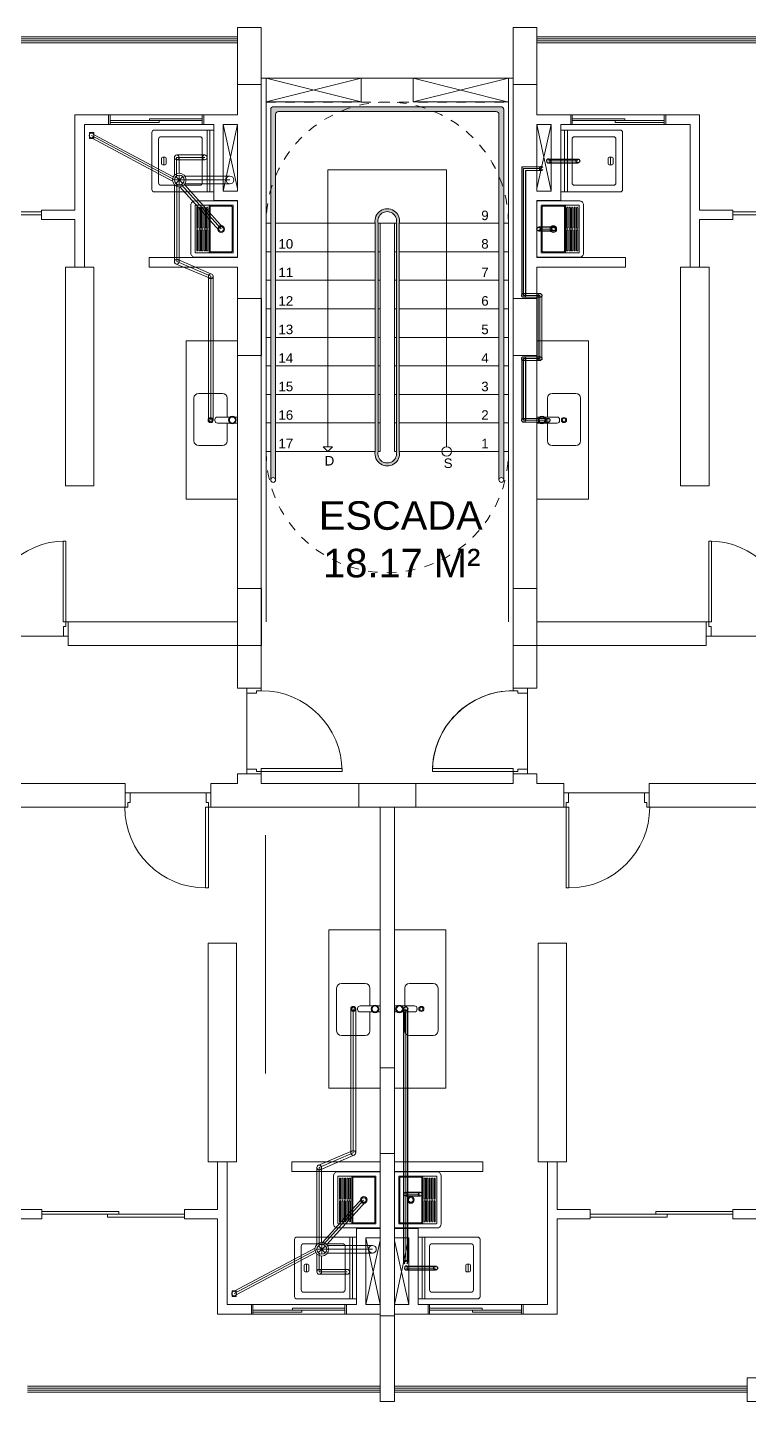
# Model space of a CAD drawing. Header units: millimetres. Extents: x 2878 to 6301, y 540 to 1980.
# Drawn here: x 2926.78 to 2934.37, y 801.2 to 815.65 of the extents above; entities that cross this region are included whole.
import ezdxf

# ---------------------------------------------------------------- set-up
doc = ezdxf.new("R2010")
doc.units = ezdxf.units.MM
doc.header["$LTSCALE"] = 4
doc.linetypes.add('ACAD_ISO04W100', pattern=[30, 24, -3, 0, -3])
doc.linetypes.add('HIDDEN', pattern=[0.375, 0.25, -0.125])
for name, color, linetype, lineweight in [('ALVENARIA', 4, 'Continuous', 20), ('ALVENARIA EM VISTA', 1, 'Continuous', 5), ('COTAS', 35, 'Continuous', 5), ('fino', 2, 'Continuous', 9), ('grosso', 1, 'Continuous', 25), ('JANELA', 2, 'Continuous', 20), ('PILAR', 1, 'Continuous', 5), ('PORTA', 2, 'Continuous', 20), ('SOLEIRA', 1, 'Continuous', 5)]:
    doc.layers.add(name, color=color, linetype=linetype, lineweight=lineweight)
doc.styles.get("Standard").update_dxf_attribs({"font": 'arial.ttf'})

# ---------------------------------------------------------------- blocks, each defined once
blk = doc.blocks.new('P90D')
for points in [[(-0.025, 0.15), (-0.025, 1), (-0.055, 1), (-0.055, 0.15)], [(-0.9, 0.15), (-0.875, 0.15), (-0.875, 0.1), (-0.85, 0.1), (-0.85, 0), (-0.9, 0)], [(0, 0.15), (-0.025, 0.15), (-0.025, 0.1), (-0.05, 0.1), (-0.05, 0), (0, 0)]]:
    blk.add_lwpolyline(points, close=True)
blk = doc.blocks.new('PILAR')
at = {"layer": 'PILAR', "ltscale": 0.01}
blk.add_lwpolyline([(-0.15, 0), (0.1, 0), (0.1, -0.6), (-0.15, -0.6)], close=True, dxfattribs=at)
blk = doc.blocks.new('máquina_lavar_roupa')
at = {"layer": 'fino'}
for p, q in [((-0.07, 0.65), (-0.07, 0)), ((-0.04, 0.65), (-0.04, 0)), ((-0.55, 0.295), (-0.55, 0.355)), ((-0.54, 0.365), (-0.51, 0.365)), ((-0.5, 0.295), (-0.5, 0.355)), ((-0.54, 0.285), (-0.51, 0.285))]:
    blk.add_line(p, q, dxfattribs=at)
for points in [[(-0.625, 0.65), (0, 0.65), (0, 0), (-0.625, 0, -0.414214), (-0.65, 0.025), (-0.65, 0.625, -0.414214)], [(-0.555, 0.07, -0.414214), (-0.58, 0.095), (-0.58, 0.555, -0.414214), (-0.555, 0.58), (-0.145, 0.58, -0.414214), (-0.12, 0.555), (-0.12, 0.095, -0.414214), (-0.145, 0.07)]]:
    blk.add_lwpolyline(points, format="xyb", close=True, dxfattribs=at)
blk.add_lwpolyline([(-0.525, 0.285), (-0.525, 0.365)], dxfattribs=at)
for centre, start, end in [((-0.54, 0.355), 90, 180), ((-0.54, 0.295), 180, 270), ((-0.51, 0.355), 360, 90), ((-0.51, 0.295), 270, 360)]:
    blk.add_arc(centre, 0.01, start, end, dxfattribs=at)
blk = doc.blocks.new('tanque')
at = {"layer": 'fino'}
for points in [[(-0.29, 0, 0.414214), (-0.295, -0.005), (-0.295, -0.45, 0.414214), (-0.255, -0.49), (0.255, -0.49, 0.414214), (0.295, -0.45), (0.295, -0.005, 0.414214), (0.29, 0)], [(-0.25, -0.289, 0.414214), (-0.24, -0.299), (0.24, -0.299, 0.414214), (0.25, -0.289), (0.25, -0.05, 0.414214), (0.245, -0.045), (-0.245, -0.045, 0.414214), (-0.25, -0.05)], [(-0.23, -0.055, 0.414214), (-0.24, -0.065), (-0.24, -0.279, 0.414214), (-0.23, -0.289), (0.23, -0.289, 0.414214), (0.24, -0.279), (0.24, -0.065, 0.414214), (0.23, -0.055)], [(-0.224, -0.325, -1), (-0.224, -0.312), (-0.013, -0.312, -1), (-0.013, -0.325)], [(-0.224, -0.351, -1), (-0.224, -0.338), (-0.013, -0.338, -1), (-0.013, -0.351)], [(-0.224, -0.377, -1), (-0.224, -0.364), (-0.013, -0.364, -1), (-0.013, -0.377)], [(-0.224, -0.403, -1), (-0.224, -0.39), (-0.013, -0.39, -1), (-0.013, -0.403)], [(-0.224, -0.429, -1), (-0.224, -0.416), (-0.013, -0.416, -1), (-0.013, -0.429)], [(0.224, -0.325, 1), (0.224, -0.312), (0.013, -0.312, 1), (0.013, -0.325)], [(0.224, -0.351, 1), (0.224, -0.338), (0.013, -0.338, 1), (0.013, -0.351)], [(0.224, -0.377, 1), (0.224, -0.364), (0.013, -0.364, 1), (0.013, -0.377)], [(0.224, -0.403, 1), (0.224, -0.39), (0.013, -0.39, 1), (0.013, -0.403)], [(0.224, -0.429, 1), (0.224, -0.416), (0.013, -0.416, 1), (0.013, -0.429)]]:
    blk.add_lwpolyline(points, format="xyb", close=True, dxfattribs=at)
blk.add_lwpolyline([(-0.25, -0.289), (-0.25, -0.44, 0.414214), (-0.245, -0.445), (0.245, -0.445, 0.414214), (0.25, -0.44), (0.25, -0.289)], format="xyb", dxfattribs=at)
for radius in [0.035, 0.025]:
    blk.add_circle((0, -0.172), radius, dxfattribs=at)

msp = doc.modelspace()

# ---------------------------------------------------------------- hatches: boundary and pattern name
at = {"layer": 'COTAS', "ltscale": 90}
h = msp.add_hatch(color=256, dxfattribs=at)
h.dxf.hatch_style = 1
h.paths.add_polyline_path([(2929.389, 814.737, -0.414214), (2929.419, 814.767), (2931.709, 814.767, -0.414214), (2931.739, 814.737), (2931.739, 811.192), (2931.739, 810.898, -0.893027), (2931.789, 810.892), (2931.789, 811.192), (2931.789, 814.787, 0.414214), (2931.759, 814.817), (2929.369, 814.817, 0.414214), (2929.339, 814.787), (2929.339, 810.898, -0.893027), (2929.389, 810.892)])
h = msp.add_hatch(color=256, dxfattribs=at)
h.dxf.hatch_style = 1
h.paths.add_polyline_path([(2930.438, 813.592), (2930.438, 811.192, 1.200781), (2930.691, 811.192), (2930.691, 813.592, 1.200781)])
h.paths.add_polyline_path([(2930.66, 813.592), (2930.66, 811.192, -1.272007), (2930.469, 811.192), (2930.469, 813.592, -1.272007)], flags=16)

# ---------------------------------------------------------------- linework, layer by layer
at = {"layer": 'ALVENARIA'}
for p, q in [((2928.989, 815.651), (2928.989, 814.731)), ((2932.139, 815.651), (2932.139, 814.731)), ((2929.289, 815.117), (2929.239, 815.117)), ((2931.838, 815.117), (2931.889, 815.117)), ((2927.279, 814.731), (2927.279, 813.731)), ((2927.634, 814.731), (2927.279, 814.731)), ((2927.634, 814.631), (2927.379, 814.631)), ((2927.379, 814.631), (2927.379, 813.131)), ((2927.634, 814.731), (2927.634, 814.631)), ((2928.989, 814.731), (2928.634, 814.731)), ((2928.634, 814.731), (2928.634, 814.631)), ((2928.739, 814.631), (2928.634, 814.631)), ((2932.139, 814.731), (2933.064, 814.731)), ((2932.389, 814.631), (2932.812, 814.631)), ((2932.494, 814.731), (2932.494, 814.631)), ((2933.477, 814.731), (2933.849, 814.731)), ((2933.477, 814.631), (2933.749, 814.631)), ((2933.494, 814.731), (2933.494, 814.631)), ((2933.749, 814.631), (2933.749, 813.131)), ((2933.849, 814.731), (2933.849, 813.731)), ((2926.929, 813.631), (2927.279, 813.631)), ((2927.279, 813.631), (2927.279, 813.131)), ((2934.199, 813.631), (2933.849, 813.631)), ((2933.849, 813.631), (2933.849, 813.131)), ((2928.99, 809.4), (2927.209, 809.4)), ((2932.139, 809.4), (2933.92, 809.4)), ((2928.99, 809.15), (2927.209, 809.15)), ((2932.139, 809.15), (2933.92, 809.15)), ((2927.809, 807.701), (2923.752, 807.701)), ((2928.99, 807.701), (2928.709, 807.701)), ((2930.64, 807.701), (2929.239, 807.701)), ((2930.489, 807.701), (2931.889, 807.701)), ((2932.139, 807.701), (2932.42, 807.701)), ((2933.32, 807.701), (2937.378, 807.701)), ((2927.809, 807.451), (2924.002, 807.451)), ((2930.49, 807.451), (2928.709, 807.451)), ((2930.49, 801.2), (2930.49, 807.451)), ((2930.639, 807.451), (2932.42, 807.451)), ((2930.64, 801.2), (2930.64, 807.451)), ((2933.32, 807.451), (2937.128, 807.451)), ((2928.78, 803.22), (2928.78, 803.72)), ((2928.88, 802.22), (2928.88, 803.72)), ((2932.25, 802.22), (2932.25, 803.72)), ((2932.35, 803.22), (2932.35, 803.72)), ((2926.48, 803.22), (2926.93, 803.22)), ((2928.43, 803.22), (2928.78, 803.22)), ((2932.7, 803.22), (2932.35, 803.22)), ((2934.65, 803.22), (2934.2, 803.22)), ((2926.48, 803.12), (2926.93, 803.12)), ((2928.78, 802.12), (2928.78, 803.12)), ((2932.35, 802.12), (2932.35, 803.12)), ((2934.65, 803.12), (2934.2, 803.12)), ((2929.135, 802.22), (2928.88, 802.22)), ((2929.135, 802.22), (2929.135, 802.12)), ((2930.24, 802.22), (2930.119, 802.22)), ((2930.135, 802.22), (2930.135, 802.12)), ((2930.89, 802.22), (2931.01, 802.22)), ((2930.993, 802.22), (2930.993, 802.12)), ((2931.993, 802.22), (2931.993, 802.12)), ((2931.993, 802.22), (2932.25, 802.22)), ((2929.151, 802.12), (2928.78, 802.12)), ((2930.49, 802.12), (2930.075, 802.12)), ((2930.49, 801.3), (2930.49, 802.12)), ((2930.64, 802.12), (2931.01, 802.12)), ((2930.64, 801.3), (2930.64, 802.12)), ((2931.977, 802.12), (2932.35, 802.12))]:
    msp.add_line(p, q, dxfattribs=at)
at = {"layer": 'ALVENARIA', "ltscale": 0.03}
for p, q in [((2928.989, 815.651), (2929.139, 815.651)), ((2932.139, 815.651), (2931.989, 815.651)), ((2930.49, 801.2), (2930.64, 801.2)), ((2930.64, 801.2), (2930.49, 801.2))]:
    msp.add_line(p, q, dxfattribs=at)
at = {"layer": 'ALVENARIA', "ltscale": 0.5}
for p, q in [((2929.239, 815.051), (2929.239, 808.676)), ((2931.889, 815.051), (2931.889, 808.676)), ((2927.209, 809.15), (2927.209, 809.25)), ((2933.92, 809.25), (2933.92, 809.15)), ((2929.089, 808.701), (2928.99, 808.701)), ((2932.039, 808.701), (2932.139, 808.701)), ((2927.809, 807.701), (2927.809, 807.601)), ((2928.709, 807.701), (2928.709, 807.601)), ((2928.99, 807.801), (2928.99, 807.701)), ((2928.99, 807.801), (2929.089, 807.801)), ((2929.239, 807.801), (2929.239, 807.701)), ((2931.889, 807.801), (2931.889, 807.701)), ((2932.039, 807.801), (2932.139, 807.801)), ((2932.42, 807.701), (2932.42, 807.601)), ((2933.32, 807.701), (2933.32, 807.601))]:
    msp.add_line(p, q, dxfattribs=at)
at = {"layer": 'ALVENARIA', "ltscale": 0.01}
for p, q in [((2930.29, 815.117), (2930.838, 815.117)), ((2928.99, 809.15), (2928.99, 808.701)), ((2932.139, 809.15), (2932.139, 808.701)), ((2932.139, 807.801), (2932.139, 807.701))]:
    msp.add_line(p, q, dxfattribs=at)
at = {"layer": 'ALVENARIA', "linetype": 'HIDDEN', "ltscale": 0.01}
msp.add_line((2929.291, 814.867), (2931.839, 814.867), dxfattribs=at)
at = {"layer": 'ALVENARIA', "ltscale": 200}
for p, q in [((2928.739, 813.831), (2928.739, 814.631)), ((2932.389, 813.831), (2932.389, 814.631)), ((2928.989, 813.831), (2928.739, 813.831)), ((2928.989, 813.831), (2928.989, 813.231)), ((2932.139, 813.831), (2932.389, 813.831)), ((2932.139, 813.831), (2932.139, 813.231)), ((2926.929, 813.731), (2926.929, 813.631)), ((2926.929, 813.731), (2927.279, 813.731)), ((2934.199, 813.731), (2933.849, 813.731)), ((2934.199, 813.731), (2934.199, 813.631)), ((2928.059, 813.231), (2928.989, 813.231)), ((2928.059, 813.131), (2928.059, 813.231)), ((2933.069, 813.231), (2932.139, 813.231)), ((2933.069, 813.131), (2933.069, 813.231)), ((2928.059, 813.131), (2928.989, 813.131)), ((2928.989, 813.131), (2928.99, 809.4)), ((2932.139, 813.131), (2932.139, 809.4)), ((2933.069, 813.131), (2932.139, 813.131)), ((2930.49, 803.72), (2930.49, 807.451)), ((2930.64, 803.72), (2930.639, 807.451)), ((2929.56, 803.72), (2930.49, 803.72)), ((2929.56, 803.72), (2929.56, 803.62)), ((2929.56, 803.62), (2930.49, 803.62)), ((2930.49, 803.02), (2930.49, 803.62)), ((2931.57, 803.72), (2930.64, 803.72)), ((2930.64, 803.02), (2930.64, 803.62)), ((2931.57, 803.62), (2930.64, 803.62)), ((2931.57, 803.72), (2931.57, 803.62)), ((2926.93, 803.12), (2926.93, 803.22)), ((2928.43, 803.12), (2928.43, 803.22)), ((2932.7, 803.12), (2932.7, 803.22)), ((2934.2, 803.12), (2934.2, 803.22)), ((2928.43, 803.12), (2928.78, 803.12)), ((2932.7, 803.12), (2932.35, 803.12)), ((2930.49, 803.02), (2930.24, 803.02)), ((2930.24, 803.02), (2930.24, 802.22)), ((2930.64, 803.02), (2930.89, 803.02)), ((2930.89, 803.02), (2930.89, 802.22))]:
    msp.add_line(p, q, dxfattribs=at)
at = {"layer": 'ALVENARIA', "color": 6}
for p, q in [((2927.454, 814.514), (2928.326, 814.05)), ((2928.644, 814.285), (2928.349, 814.285)), ((2928.349, 814.285), (2928.349, 814.091)), ((2928.325, 814.047), (2928.429, 814.047)), ((2928.414, 814.011), (2928.34, 814.084)), ((2928.341, 814.011), (2928.414, 814.084)), ((2928.377, 814.099), (2928.377, 813.996)), ((2928.91, 814.047), (2928.409, 814.047)), ((2928.35, 813.188), (2928.35, 814.003)), ((2928.816, 813.533), (2928.396, 813.999)), ((2928.708, 813.035), (2928.35, 813.188)), ((2928.708, 811.52), (2928.708, 813.035)), ((2930.207, 805.329), (2930.207, 803.814)), ((2930.207, 803.814), (2929.849, 803.661)), ((2929.849, 803.661), (2929.849, 802.845)), ((2930.315, 803.316), (2929.894, 802.85)), ((2928.953, 802.335), (2929.824, 802.799)), ((2929.824, 802.801), (2929.928, 802.801)), ((2929.913, 802.838), (2929.839, 802.765)), ((2929.84, 802.838), (2929.912, 802.765)), ((2929.848, 802.564), (2929.848, 802.758)), ((2929.876, 802.75), (2929.876, 802.853)), ((2930.409, 802.801), (2929.908, 802.801)), ((2930.143, 802.564), (2929.848, 802.564))]:
    msp.add_line(p, q, dxfattribs=at)
at = {"layer": 'ALVENARIA', "color": 7}
for p, q in [((2927.455, 814.489), (2928.306, 814.035)), ((2927.475, 814.527), (2928.314, 814.081)), ((2928.325, 814.285), (2928.325, 814.097)), ((2928.644, 814.31), (2928.351, 814.31)), ((2928.644, 814.26), (2928.351, 814.26)), ((2928.374, 814.29), (2928.374, 814.119)), ((2928.91, 814.087), (2928.437, 814.087)), ((2928.325, 813.998), (2928.325, 813.188)), ((2928.374, 813.976), (2928.374, 813.193)), ((2928.797, 813.516), (2928.383, 813.976)), ((2928.836, 813.548), (2928.43, 813.999)), ((2928.91, 814.007), (2928.437, 814.007)), ((2928.337, 813.166), (2928.708, 813.01)), ((2928.36, 813.21), (2928.708, 813.06)), ((2928.683, 811.52), (2928.683, 813.035)), ((2928.733, 811.52), (2928.733, 813.035)), ((2931.999, 812.853), (2932.17, 812.853)), ((2931.999, 812.813), (2932.17, 812.813)), ((2932.15, 812.833), (2932.15, 812.168)), ((2932.19, 812.833), (2932.19, 812.168)), ((2931.999, 812.188), (2932.17, 812.188)), ((2931.999, 812.148), (2932.17, 812.148)), ((2931.999, 811.54), (2932.255, 811.54)), ((2931.999, 811.5), (2932.255, 811.5)), ((2930.182, 805.329), (2930.182, 803.814)), ((2930.232, 805.329), (2930.232, 803.814)), ((2929.835, 803.683), (2930.207, 803.839)), ((2929.859, 803.638), (2930.207, 803.789)), ((2929.824, 802.851), (2929.824, 803.661)), ((2929.873, 802.873), (2929.873, 803.656)), ((2930.296, 803.333), (2929.882, 802.873)), ((2930.334, 803.301), (2929.929, 802.85)), ((2928.954, 802.36), (2929.805, 802.813)), ((2928.974, 802.321), (2929.812, 802.768)), ((2929.824, 802.564), (2929.824, 802.752)), ((2930.409, 802.841), (2929.936, 802.841)), ((2930.409, 802.761), (2929.936, 802.761)), ((2929.873, 802.559), (2929.873, 802.73)), ((2930.143, 802.589), (2929.849, 802.589)), ((2930.143, 802.539), (2929.85, 802.539))]:
    msp.add_line(p, q, dxfattribs=at)
at = {"layer": 'ALVENARIA', "color": 5}
for p, q in [((2932.185, 814.187), (2931.979, 814.187)), ((2932.185, 814.167), (2931.999, 814.167)), ((2932.165, 814.147), (2932.165, 814.187)), ((2932.286, 814.227), (2932.286, 814.267)), ((2932.185, 814.147), (2932.019, 814.147)), ((2931.999, 812.833), (2932.17, 812.833)), ((2932.17, 812.833), (2932.17, 812.152)), ((2931.999, 812.168), (2932.17, 812.168)), ((2931.999, 811.52), (2932.255, 811.52)), ((2930.78, 802.684), (2930.74, 802.684)), ((2930.79, 802.624), (2930.79, 802.584))]:
    msp.add_line(p, q, dxfattribs=at)
at = {"layer": 'ALVENARIA', "color": 5, "ltscale": 90}
for p, q in [((2931.999, 812.833), (2931.999, 814.167)), ((2932.26, 814.247), (2932.569, 814.247)), ((2932.311, 813.531), (2932.159, 813.531)), ((2931.999, 811.52), (2931.999, 812.168)), ((2930.76, 805.331), (2930.76, 802.664)), ((2930.912, 803.38), (2930.76, 803.38)), ((2930.764, 802.604), (2931.073, 802.604))]:
    msp.add_line(p, q, dxfattribs=at)
at = {"layer": 'ALVENARIA', "color": 5}
for points in [[(2927.433, 814.545), (2927.477, 814.545), (2927.477, 814.484), (2927.433, 814.484)], [(2928.932, 802.304), (2928.976, 802.304), (2928.976, 802.365), (2928.932, 802.365)]]:
    msp.add_lwpolyline(points, close=True, dxfattribs=at)
at = {"layer": 'ALVENARIA', "color": 7}
for centre, radius in [((2927.454, 814.514), 0.025), ((2928.35, 814.285), 0.025), ((2928.644, 814.285), 0.025), ((2928.377, 814.047), 0.0718), ((2928.377, 814.047), 0.0518), ((2928.91, 814.047), 0.04), ((2928.817, 813.531), 0.025), ((2928.35, 813.188), 0.025), ((2928.708, 813.035), 0.025), ((2928.708, 811.52), 0.025), ((2930.207, 805.329), 0.025), ((2930.207, 803.814), 0.025), ((2929.849, 803.661), 0.025), ((2930.316, 803.318), 0.025), ((2929.876, 802.801), 0.0718), ((2929.876, 802.801), 0.0518), ((2930.409, 802.801), 0.04), ((2929.849, 802.564), 0.025), ((2930.143, 802.564), 0.025), ((2928.953, 802.335), 0.025)]:
    msp.add_circle(centre, radius, dxfattribs=at)
at = {"layer": 'ALVENARIA EM VISTA'}
for p, q in [((2925.178, 815.551), (2928.989, 815.551)), ((2925.178, 815.531), (2928.989, 815.531)), ((2925.178, 815.511), (2928.989, 815.511)), ((2925.178, 815.491), (2928.989, 815.491)), ((2935.949, 815.551), (2932.139, 815.551)), ((2935.949, 815.531), (2932.139, 815.531)), ((2935.949, 815.511), (2932.139, 815.511)), ((2935.949, 815.491), (2932.139, 815.491)), ((2926.78, 801.36), (2930.49, 801.36)), ((2926.78, 801.34), (2930.49, 801.34)), ((2926.78, 801.32), (2930.49, 801.32)), ((2934.35, 801.36), (2930.64, 801.36)), ((2934.35, 801.34), (2930.64, 801.34)), ((2934.35, 801.32), (2930.64, 801.32)), ((2926.78, 801.3), (2930.49, 801.3)), ((2934.35, 801.3), (2930.64, 801.3))]:
    msp.add_line(p, q, dxfattribs=at)
at = {"layer": 'COTAS', "ltscale": 0.01}
for p, q in [((2929.289, 815.117), (2930.289, 814.868)), ((2929.289, 814.868), (2930.289, 815.117)), ((2930.838, 815.117), (2931.838, 814.867)), ((2931.838, 815.117), (2930.838, 814.868)), ((2928.989, 813.958), (2928.839, 814.631)), ((2928.839, 813.931), (2928.989, 814.631)), ((2932.139, 813.958), (2932.289, 814.631)), ((2932.289, 813.931), (2932.139, 814.631)), ((2930.34, 802.92), (2930.49, 802.22)), ((2930.79, 802.92), (2930.64, 802.22)), ((2930.49, 802.892), (2930.34, 802.22)), ((2930.64, 802.892), (2930.79, 802.22))]:
    msp.add_line(p, q, dxfattribs=at)
at = {"layer": 'COTAS', "ltscale": 0.03}
for p, q in [((2929.289, 813.592), (2929.291, 814.867)), ((2931.839, 813.592), (2931.839, 814.867)), ((2928.065, 814.671), (2928.065, 814.691)), ((2928.165, 814.651), (2928.165, 814.671)), ((2932.963, 814.651), (2932.963, 814.671)), ((2933.063, 814.671), (2933.063, 814.691)), ((2929.939, 811.242), (2929.939, 814.153)), ((2929.939, 814.153), (2931.189, 814.153)), ((2931.189, 811.242), (2931.189, 814.153)), ((2929.289, 813.592), (2929.339, 813.592)), ((2929.289, 809.4), (2929.289, 813.592)), ((2929.389, 813.592), (2930.438, 813.592)), ((2930.469, 813.592), (2930.66, 813.592)), ((2930.489, 813.592), (2930.489, 811.192)), ((2930.639, 813.592), (2930.639, 811.192)), ((2930.691, 813.592), (2931.739, 813.592)), ((2931.789, 813.592), (2931.839, 813.592)), ((2931.839, 809.4), (2931.839, 813.592)), ((2929.289, 813.292), (2929.339, 813.292)), ((2929.389, 813.292), (2930.438, 813.292)), ((2930.469, 813.292), (2930.489, 813.292)), ((2930.639, 813.292), (2930.66, 813.292)), ((2930.691, 813.292), (2931.739, 813.292)), ((2931.789, 813.292), (2931.839, 813.292)), ((2929.289, 812.992), (2929.339, 812.992)), ((2929.389, 812.992), (2930.438, 812.992)), ((2930.469, 812.992), (2930.489, 812.992)), ((2930.639, 812.992), (2930.66, 812.992)), ((2930.691, 812.992), (2931.739, 812.992)), ((2931.789, 812.992), (2931.839, 812.992)), ((2929.289, 812.692), (2929.339, 812.692)), ((2929.389, 812.692), (2930.438, 812.692)), ((2930.469, 812.692), (2930.489, 812.692)), ((2930.639, 812.692), (2930.66, 812.692)), ((2930.691, 812.692), (2931.739, 812.692)), ((2931.789, 812.692), (2931.839, 812.692)), ((2929.289, 812.392), (2929.339, 812.392)), ((2929.389, 812.392), (2930.438, 812.392)), ((2930.469, 812.392), (2930.489, 812.392)), ((2930.639, 812.392), (2930.66, 812.392)), ((2930.691, 812.392), (2931.739, 812.392)), ((2931.789, 812.392), (2931.839, 812.392)), ((2929.289, 812.092), (2929.339, 812.092)), ((2929.389, 812.092), (2930.438, 812.092)), ((2930.469, 812.092), (2930.489, 812.092)), ((2930.639, 812.092), (2930.66, 812.092)), ((2930.691, 812.092), (2931.739, 812.092)), ((2931.789, 812.092), (2931.839, 812.092)), ((2929.289, 811.792), (2929.339, 811.792)), ((2929.389, 811.792), (2930.438, 811.792)), ((2930.469, 811.792), (2930.489, 811.792)), ((2930.639, 811.792), (2930.66, 811.792)), ((2930.691, 811.792), (2931.739, 811.792)), ((2931.789, 811.792), (2931.839, 811.792)), ((2929.289, 811.492), (2929.339, 811.492)), ((2929.389, 811.492), (2930.438, 811.492)), ((2930.469, 811.492), (2930.489, 811.492)), ((2930.639, 811.492), (2930.66, 811.492)), ((2930.691, 811.492), (2931.739, 811.492)), ((2931.789, 811.492), (2931.839, 811.492)), ((2929.289, 811.192), (2929.339, 811.192)), ((2929.339, 810.892), (2929.339, 811.192)), ((2929.389, 811.192), (2930.438, 811.192)), ((2929.389, 810.892), (2929.389, 811.192)), ((2929.889, 811.242), (2929.989, 811.242)), ((2929.939, 811.192), (2929.889, 811.242)), ((2929.989, 811.242), (2929.939, 811.192)), ((2930.469, 811.192), (2930.489, 811.192)), ((2930.639, 811.192), (2930.66, 811.192)), ((2930.691, 811.192), (2931.739, 811.192)), ((2931.789, 811.192), (2931.839, 811.192)), ((2929.566, 802.16), (2929.566, 802.18)), ((2931.562, 802.16), (2931.562, 802.18)), ((2929.666, 802.14), (2929.666, 802.16)), ((2931.462, 802.14), (2931.462, 802.16))]:
    msp.add_line(p, q, dxfattribs=at)
at = {"layer": 'COTAS'}
for p, q in [((2927.65, 814.731), (2928.626, 814.731)), ((2927.65, 814.631), (2928.626, 814.631)), ((2928.989, 814.631), (2928.839, 814.631)), ((2932.139, 814.631), (2932.289, 814.631)), ((2933.477, 814.731), (2932.502, 814.731)), ((2933.477, 814.631), (2932.502, 814.631)), ((2928.531, 811.753), (2928.531, 811.303)), ((2928.831, 811.803), (2928.581, 811.803)), ((2928.881, 811.554), (2928.881, 811.753)), ((2932.248, 811.554), (2932.248, 811.753)), ((2932.298, 811.803), (2932.548, 811.803)), ((2932.598, 811.753), (2932.598, 811.303)), ((2928.752, 811.516), (2928.752, 811.528)), ((2928.777, 811.554), (2928.911, 811.554)), ((2928.911, 811.49), (2928.777, 811.49)), ((2928.881, 811.303), (2928.881, 811.49)), ((2928.961, 811.554), (2928.985, 811.554)), ((2928.985, 811.49), (2928.961, 811.49)), ((2928.989, 811.549), (2928.989, 811.494)), ((2932.139, 811.549), (2932.139, 811.494)), ((2932.168, 811.554), (2932.144, 811.554)), ((2932.144, 811.49), (2932.168, 811.49)), ((2932.351, 811.554), (2932.218, 811.554)), ((2932.218, 811.49), (2932.351, 811.49)), ((2932.248, 811.303), (2932.248, 811.49)), ((2932.377, 811.516), (2932.377, 811.528)), ((2928.581, 811.253), (2928.831, 811.253)), ((2932.548, 811.253), (2932.298, 811.253)), ((2930.032, 805.098), (2930.032, 805.548)), ((2930.082, 805.598), (2930.332, 805.598)), ((2930.382, 805.548), (2930.382, 805.361)), ((2930.748, 805.548), (2930.748, 805.361)), ((2931.048, 805.598), (2930.798, 805.598)), ((2931.098, 805.098), (2931.098, 805.548)), ((2930.411, 805.361), (2930.278, 805.361)), ((2930.486, 805.361), (2930.461, 805.361)), ((2930.49, 805.302), (2930.49, 805.357)), ((2930.64, 805.302), (2930.64, 805.357)), ((2930.644, 805.361), (2930.668, 805.361)), ((2930.718, 805.361), (2930.852, 805.361)), ((2930.252, 805.335), (2930.252, 805.323)), ((2930.278, 805.297), (2930.411, 805.297)), ((2930.382, 805.297), (2930.382, 805.098)), ((2930.461, 805.297), (2930.486, 805.297)), ((2930.668, 805.297), (2930.644, 805.297)), ((2930.852, 805.297), (2930.718, 805.297)), ((2930.748, 805.297), (2930.748, 805.098)), ((2930.877, 805.335), (2930.877, 805.323)), ((2930.332, 805.048), (2930.082, 805.048)), ((2930.798, 805.048), (2931.048, 805.048)), ((2929.151, 802.22), (2930.127, 802.22)), ((2930.49, 802.22), (2930.34, 802.22)), ((2930.64, 802.22), (2930.79, 802.22)), ((2931.977, 802.22), (2931.001, 802.22)), ((2929.151, 802.12), (2930.127, 802.12)), ((2931.977, 802.12), (2931.001, 802.12))]:
    msp.add_line(p, q, dxfattribs=at)
at = {"layer": 'COTAS', "ltscale": 200}
for p, q in [((2927.65, 814.671), (2928.115, 814.671)), ((2927.65, 814.651), (2928.165, 814.651)), ((2928.065, 814.691), (2928.618, 814.691)), ((2928.115, 814.671), (2928.618, 814.671)), ((2933.063, 814.691), (2932.51, 814.691)), ((2933.013, 814.671), (2932.51, 814.671)), ((2933.477, 814.651), (2932.963, 814.651)), ((2933.477, 814.671), (2933.013, 814.671)), ((2927.279, 813.131), (2927.379, 813.131)), ((2933.849, 813.131), (2933.749, 813.131)), ((2927.209, 809.25), (2927.209, 809.4)), ((2933.92, 809.25), (2933.92, 809.4)), ((2927.809, 807.601), (2927.809, 807.451)), ((2928.709, 807.601), (2928.709, 807.451)), ((2932.42, 807.601), (2932.42, 807.451)), ((2933.32, 807.601), (2933.32, 807.451)), ((2928.78, 803.72), (2928.88, 803.72)), ((2932.35, 803.72), (2932.25, 803.72)), ((2929.566, 802.18), (2930.119, 802.18)), ((2931.562, 802.18), (2931.01, 802.18)), ((2929.151, 802.16), (2929.616, 802.16)), ((2929.151, 802.14), (2929.666, 802.14)), ((2929.616, 802.16), (2930.119, 802.16)), ((2931.512, 802.16), (2931.01, 802.16)), ((2931.977, 802.14), (2931.462, 802.14)), ((2931.977, 802.16), (2931.512, 802.16))]:
    msp.add_line(p, q, dxfattribs=at)
at = {"layer": 'COTAS', "ltscale": 90}
for p, q in [((2930.438, 813.592), (2930.438, 811.192)), ((2930.469, 813.592), (2930.469, 811.192)), ((2930.66, 813.592), (2930.66, 811.192)), ((2930.691, 813.592), (2930.691, 811.192))]:
    msp.add_line(p, q, dxfattribs=at)
at = {"layer": 'COTAS', "color": 3}
for p, q in [((2927.179, 810.831), (2927.179, 813.131)), ((2927.179, 813.131), (2927.479, 813.131)), ((2927.479, 810.831), (2927.479, 813.131)), ((2933.649, 810.831), (2933.649, 813.131)), ((2933.949, 813.131), (2933.649, 813.131)), ((2933.949, 810.831), (2933.949, 813.131)), ((2927.479, 810.831), (2927.179, 810.831)), ((2933.649, 810.831), (2933.949, 810.831)), ((2928.68, 806.02), (2928.68, 803.72)), ((2928.98, 806.02), (2928.68, 806.02)), ((2928.98, 806.02), (2928.98, 803.72)), ((2932.15, 806.02), (2932.15, 803.72)), ((2932.15, 806.02), (2932.45, 806.02)), ((2932.45, 806.02), (2932.45, 803.72)), ((2928.68, 803.72), (2928.98, 803.72)), ((2932.45, 803.72), (2932.15, 803.72))]:
    msp.add_line(p, q, dxfattribs=at)
at = {"layer": 'COTAS', "linetype": 'ACAD_ISO04W100'}
msp.add_line((2929.285, 804.651), (2929.285, 807.155), dxfattribs=at)
at = {"layer": 'COTAS', "ltscale": 0.01}
for points in [[(2929.289, 815.117), (2930.289, 815.117), (2930.289, 814.868), (2929.289, 814.868)], [(2930.838, 815.117), (2931.838, 815.117), (2931.838, 814.868), (2930.838, 814.868)]]:
    msp.add_lwpolyline(points, close=True, dxfattribs=at)
at = {"layer": 'COTAS', "ltscale": 0.03}
for points in [[(2931.789, 810.892), (2931.789, 811.192), (2931.789, 814.787, 0.414214), (2931.759, 814.817), (2929.369, 814.817, 0.414214), (2929.339, 814.787), (2929.339, 810.892)], [(2931.739, 810.892), (2931.739, 811.192), (2931.739, 814.737, 0.414214), (2931.709, 814.767), (2929.419, 814.767, 0.414214), (2929.389, 814.737), (2929.389, 810.892)]]:
    msp.add_lwpolyline(points, format="xyb", dxfattribs=at)
at = {"layer": 'COTAS', "ltscale": 200}
for points in [[(2928.839, 813.931), (2928.839, 814.631), (2928.989, 814.631), (2928.989, 813.931)], [(2932.289, 813.931), (2932.289, 814.631), (2932.139, 814.631), (2932.139, 813.931)], [(2930.34, 802.92), (2930.34, 802.22), (2930.49, 802.22), (2930.49, 802.92)], [(2930.79, 802.92), (2930.79, 802.22), (2930.64, 802.22), (2930.64, 802.92)]]:
    msp.add_lwpolyline(points, close=True, dxfattribs=at)
at = {"layer": 'COTAS', "color": 3}
for points in [[(2928.989, 812.355), (2928.989, 810.689), (2928.448, 810.689), (2928.448, 812.355)], [(2932.139, 812.355), (2932.139, 810.689), (2932.681, 810.689), (2932.681, 812.355)], [(2930.49, 804.496), (2930.49, 806.162), (2929.948, 806.162), (2929.948, 804.496)], [(2930.64, 804.496), (2930.64, 806.162), (2931.182, 806.162), (2931.182, 804.496)]]:
    msp.add_lwpolyline(points, close=True, dxfattribs=at)
at = {"layer": 'COTAS', "color": 7}
for centre, radius in [((2928.706, 811.522), 0.0271), ((2928.706, 811.522), 0.0171), ((2928.936, 811.522), 0.032), ((2932.193, 811.522), 0.032), ((2932.423, 811.522), 0.0271), ((2932.423, 811.522), 0.0171), ((2930.207, 805.329), 0.0271), ((2930.436, 805.329), 0.032), ((2930.693, 805.329), 0.032), ((2930.923, 805.329), 0.0271), ((2930.207, 805.329), 0.0171), ((2930.923, 805.329), 0.0171)]:
    msp.add_circle(centre, radius, dxfattribs=at)
at = {"layer": 'COTAS'}
for centre in [(2928.936, 811.522), (2932.193, 811.522), (2930.436, 805.329), (2930.693, 805.329)]:
    msp.add_circle(centre, 0.0405, dxfattribs=at)
at = {"layer": 'COTAS', "ltscale": 0.03}
for centre, radius in [((2931.189, 811.192), 0.05), ((2929.364, 810.892), 0.025), ((2931.764, 810.892), 0.025)]:
    msp.add_circle(centre, radius, dxfattribs=at)
at = {"layer": 'COTAS', "linetype": 'HIDDEN', "ltscale": 0.03}
for centre, start, end in [((2930.564, 813.592), 359.8859, 180), ((2930.564, 811.192), 180, 0)]:
    msp.add_arc(centre, 1.275, start, end, dxfattribs=at)
at = {"layer": 'COTAS', "ltscale": 90}
for centre, radius, start, end in [((2930.564, 813.616), 0.129, 349.5745, 190.4255), ((2930.564, 813.616), 0.0985, 346.346, 193.654), ((2930.564, 811.169), 0.129, 169.5745, 10.4255), ((2930.564, 811.169), 0.0985, 166.346, 13.654)]:
    msp.add_arc(centre, radius, start, end, dxfattribs=at)
at = {"layer": 'COTAS'}
for centre, radius, start, end in [((2928.581, 811.753), 0.05, 90, 180), ((2928.831, 811.753), 0.05, 0, 90), ((2932.298, 811.753), 0.05, 90, 180), ((2932.548, 811.753), 0.05, 0, 90), ((2928.777, 811.528), 0.0257, 90, 180), ((2928.777, 811.516), 0.0257, 180, 270), ((2928.985, 811.549), 0.00428, 0, 90), ((2928.985, 811.494), 0.00428, 270, 0), ((2932.144, 811.549), 0.00428, 90, 180), ((2932.144, 811.494), 0.00428, 180, 270), ((2932.351, 811.528), 0.0257, 0, 90), ((2932.351, 811.516), 0.0257, 270, 0), ((2928.581, 811.303), 0.05, 180, 270), ((2928.831, 811.303), 0.05, 270, 0), ((2932.298, 811.303), 0.05, 180, 270), ((2932.548, 811.303), 0.05, 270, 0), ((2930.082, 805.548), 0.05, 90, 180), ((2930.332, 805.548), 0.05, 0, 90), ((2930.798, 805.548), 0.05, 90, 180), ((2931.048, 805.548), 0.05, 0, 90), ((2930.278, 805.335), 0.0257, 90, 180), ((2930.486, 805.357), 0.00428, 0, 90), ((2930.644, 805.357), 0.00428, 90, 180), ((2930.852, 805.335), 0.0257, 0, 90), ((2930.278, 805.323), 0.0257, 180, 270), ((2930.486, 805.302), 0.00428, 270, 0), ((2930.644, 805.302), 0.00428, 180, 270), ((2930.852, 805.323), 0.0257, 270, 0), ((2930.082, 805.098), 0.05, 180, 270), ((2930.332, 805.098), 0.05, 270, 0), ((2930.798, 805.098), 0.05, 180, 270), ((2931.048, 805.098), 0.05, 270, 0)]:
    msp.add_arc(centre, radius, start, end, dxfattribs=at)
at = {"layer": 'grosso', "color": 7}
for p, q in [((2931.979, 814.187), (2931.979, 812.833)), ((2932.26, 814.267), (2932.569, 814.267)), ((2932.26, 814.227), (2932.569, 814.227)), ((2932.019, 814.147), (2932.019, 812.833)), ((2932.311, 813.551), (2932.159, 813.551)), ((2932.159, 813.511), (2932.311, 813.511)), ((2931.979, 812.168), (2931.979, 811.52)), ((2932.019, 812.168), (2932.019, 811.52)), ((2930.74, 802.664), (2930.74, 805.331)), ((2930.78, 802.664), (2930.78, 805.331)), ((2930.76, 803.4), (2930.912, 803.4)), ((2930.912, 803.36), (2930.76, 803.36)), ((2930.764, 802.624), (2931.073, 802.624)), ((2930.764, 802.584), (2931.073, 802.584))]:
    msp.add_line(p, q, dxfattribs=at)
for centre in [(2932.569, 814.247), (2932.159, 813.531), (2932.311, 813.531), (2931.999, 812.833), (2932.17, 812.833), (2931.999, 812.168), (2932.17, 812.168), (2931.999, 811.52), (2932.255, 811.52), (2930.76, 805.331), (2930.76, 803.38), (2930.912, 803.38), (2931.073, 802.604)]:
    msp.add_circle(centre, 0.02, dxfattribs=at)
for centre, start, end in [((2932.185, 814.167), 30, 330), ((2932.26, 814.247), 30, 330), ((2930.76, 802.664), 300, 240), ((2930.764, 802.604), 30, 330)]:
    msp.add_arc(centre, 0.02, start, end, dxfattribs=at)
at = {"layer": 'JANELA', "ltscale": 0.03}
for points in [[(2927.65, 814.631), (2927.634, 814.631), (2927.634, 814.731), (2927.65, 814.731)], [(2928.634, 814.631), (2928.618, 814.631), (2928.618, 814.731), (2928.634, 814.731)], [(2932.494, 814.631), (2932.51, 814.631), (2932.51, 814.731), (2932.494, 814.731)], [(2933.477, 814.631), (2933.494, 814.631), (2933.494, 814.731), (2933.477, 814.731)], [(2929.151, 802.12), (2929.135, 802.12), (2929.135, 802.22), (2929.151, 802.22)], [(2930.135, 802.12), (2930.119, 802.12), (2930.119, 802.22), (2930.135, 802.22)], [(2930.993, 802.12), (2931.01, 802.12), (2931.01, 802.22), (2930.993, 802.22)], [(2931.977, 802.12), (2931.993, 802.12), (2931.993, 802.22), (2931.977, 802.22)]]:
    msp.add_lwpolyline(points, close=True, dxfattribs=at)
at = {"layer": 'PILAR', "color": 1, "ltscale": 0.01}
for points in [[(2930.49, 803.81), (2930.64, 803.81), (2930.64, 804.71), (2930.49, 804.71)], [(2930.489, 801.2), (2930.639, 801.2), (2930.639, 802.1), (2930.489, 802.1)]]:
    msp.add_lwpolyline(points, close=True, dxfattribs=at)
at = {"layer": 'PORTA'}
for points in [[(2926.929, 813.711), (2926.929, 813.681), (2926.119, 813.681), (2926.119, 813.711)], [(2934.199, 813.711), (2934.199, 813.681), (2935.009, 813.681), (2935.009, 813.711)], [(2927.74, 803.17), (2927.74, 803.2), (2926.93, 803.2), (2926.93, 803.17)], [(2933.39, 803.17), (2933.39, 803.2), (2934.2, 803.2), (2934.2, 803.17)], [(2928.43, 803.14), (2928.43, 803.17), (2927.62, 803.17), (2927.62, 803.14)], [(2932.7, 803.14), (2932.7, 803.17), (2933.51, 803.17), (2933.51, 803.14)]]:
    msp.add_lwpolyline(points, close=True, dxfattribs=at)
for centre, start, end in [((2927.184, 809.4), 90, 180), ((2933.945, 809.4), 0, 90), ((2929.239, 807.826), 0, 89.9997), ((2931.889, 807.826), 89.9996, 180), ((2931.89, 807.826), 90.0003, 180), ((2928.654, 807.451), 180, 270), ((2932.475, 807.451), 270, 0)]:
    msp.add_arc(centre, 0.85, start, end, dxfattribs=at)
at = {"layer": 'SOLEIRA', "ltscale": 0.03}
for p, q in [((2926.359, 809.25), (2927.159, 809.25)), ((2934.77, 809.25), (2933.97, 809.25)), ((2927.859, 807.601), (2928.659, 807.601)), ((2933.27, 807.601), (2932.47, 807.601))]:
    msp.add_line(p, q, dxfattribs=at)
at = {"layer": 'SOLEIRA', "ltscale": 0.01}
for p, q in [((2929.089, 808.651), (2929.089, 807.851)), ((2932.039, 808.651), (2932.039, 807.851))]:
    msp.add_line(p, q, dxfattribs=at)

# ---------------------------------------------------------------- block references
at = {"layer": 'COTAS', "xscale": -1}
for p, rotation in [((2929.139, 815.051), 180), ((2932.039, 815.051), 180), ((2930.265, 807.551), 90)]:
    msp.add_blockref('PILAR', p, dxfattribs=dict(at, rotation=rotation))
at = {"layer": 'COTAS', "color": 3}
msp.add_blockref('máquina_lavar_roupa', (2928.739, 813.922), dxfattribs=at)
at = {"layer": 'COTAS', "color": 3, "xscale": -1}
msp.add_blockref('máquina_lavar_roupa', (2932.389, 813.922), dxfattribs=at)
at = {"layer": 'COTAS', "color": 3}
for name, p, rotation in [('tanque', (2928.989, 813.531), 270), ('tanque', (2930.64, 803.32), 90), ('máquina_lavar_roupa', (2930.89, 802.929), 180)]:
    msp.add_blockref(name, p, dxfattribs=dict(at, rotation=rotation))
at = {"layer": 'COTAS', "color": 3, "xscale": -1}
for name, p, rotation in [('tanque', (2932.139, 813.531), 90), ('tanque', (2930.49, 803.32), 270), ('máquina_lavar_roupa', (2930.24, 802.929), 180)]:
    msp.add_blockref(name, p, dxfattribs=dict(at, rotation=rotation))
at = {"layer": 'COTAS'}
for p, rotation in [((2929.09, 812.201), 180), ((2931.989, 812.201), 180), ((2929.09, 809.15), 180), ((2931.989, 809.15), 180), ((2934.35, 801.35), 90.00000000000001)]:
    msp.add_blockref('PILAR', p, dxfattribs=dict(at, rotation=rotation))
at = {"layer": 'PORTA'}
msp.add_blockref('P90D', (2927.209, 809.25), dxfattribs=at)
at = {"layer": 'PORTA', "xscale": -1}
msp.add_blockref('P90D', (2933.92, 809.25), dxfattribs=at)
at = {"layer": 'PORTA', "color": 3, "rotation": 270}
msp.add_blockref('P90D', (2929.089, 807.801), dxfattribs=at)
at = {"layer": 'PORTA', "color": 3, "xscale": -1, "rotation": 90}
msp.add_blockref('P90D', (2932.039, 807.801), dxfattribs=at)
at = {"layer": 'PORTA', "xscale": -1, "rotation": 180}
msp.add_blockref('P90D', (2928.709, 807.601), dxfattribs=at)
at = {"layer": 'PORTA', "rotation": 180}
msp.add_blockref('P90D', (2932.42, 807.601), dxfattribs=at)

# ---------------------------------------------------------------- texts
for s, width, insert, char_height, attachment_point in [('9', 3.30051, (2931.553, 813.725), 0.1, 1), ('10', 0.1, (2929.575, 813.425), 0.1, 3), ('8', 3.30051, (2931.553, 813.425), 0.1, 1), ('11', 0.11768, (2929.575, 813.125), 0.1, 3), ('7', 3.30051, (2931.553, 813.125), 0.1, 1), ('12', 0.1, (2929.575, 812.825), 0.1, 3), ('6', 3.30051, (2931.553, 812.825), 0.1, 1), ('13', 0.1, (2929.575, 812.525), 0.1, 3), ('5', 3.30051, (2931.553, 812.525), 0.1, 1), ('14', 0.1, (2929.575, 812.225), 0.1, 3), ('4', 3.30051, (2931.553, 812.225), 0.1, 1), ('15', 0.1, (2929.575, 811.925), 0.1, 3), ('3', 3.30051, (2931.553, 811.925), 0.1, 1), ('16', 0.1, (2929.575, 811.625), 0.1, 3), ('2', 3.30051, (2931.553, 811.625), 0.1, 1), ('17', 0.1, (2929.575, 811.325), 0.1, 3), ('1', 3.30051, (2931.553, 811.325), 0.1, 1), ('D', 3.30051, (2929.906, 811.144), 0.1, 1), ('S', 3.30051, (2931.158, 811.118), 0.1, 1), ('\\pi0.80479;ESCADA\\P\\pi0.84961;18.17 M²', 3.30051, (2929.04, 810.668), 0.3, 1)]:
    msp.add_mtext_dynamic_manual_height_columns(s, width=width, gutter_width=12.5, heights=[0], dxfattribs=dict(insert=insert, char_height=char_height, attachment_point=attachment_point))

doc.saveas('drawing.dxf')
